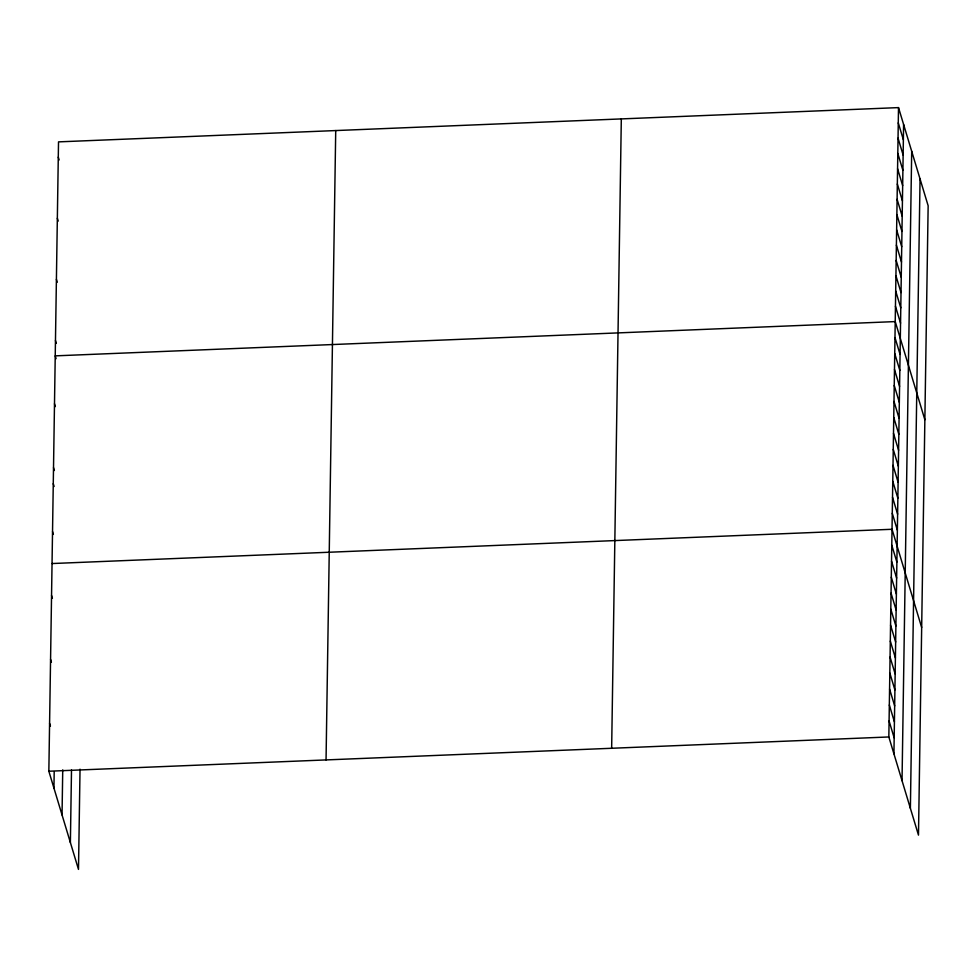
<?xml version="1.0" encoding="UTF-8"?>
<svg xmlns="http://www.w3.org/2000/svg" width="977" height="977" viewBox="0 0 977 977"><rect width="100%" height="100%" fill="white"/><g stroke="black" fill="none" stroke-linecap="round" stroke-linejoin="round"><path stroke-width="1.47" d="M80.029 769.18L78.49 869.396L48.85 771.232L58.522 141.873L898.51 107.604L928.15 205.768L918.478 835.127L888.838 736.963L898.51 107.604M53.943 788.085L54.187 772.111M62.039 814.916L62.736 769.9M70.381 842.565L71.504 769.949M326.049 759.923L335.722 130.564M611.651 748.272L621.311 118.913M893.931 753.817L903.603 124.458M902.027 780.647L911.7 151.288M910.381 808.297L920.053 178.925M52.037 563.546L892.038 529.278L921.665 627.442M48.85 771.232L888.838 736.963M898.278 122.882L903.371 139.735M898.046 138.172L903.127 155.025M897.814 153.45L902.895 170.303M897.57 168.74L902.663 185.593M897.338 184.03L902.43 200.871M897.106 199.308L902.186 216.161M896.874 214.598L901.954 231.451M896.63 229.876L901.722 246.729M896.397 245.166L901.49 262.019M896.165 260.444L901.258 277.297M895.933 275.734L901.014 292.587M895.689 291.012L900.782 307.865M895.457 306.302L900.55 323.155M924.865 419.744L895.225 321.592L55.237 355.86L56.08 358.669M894.981 337.566L900.073 354.419M894.737 353.54L899.817 370.393M894.492 369.514L899.573 386.367M894.248 385.488L899.328 402.341M894.004 401.462L899.084 418.315M893.747 417.448L898.84 434.301M893.503 433.422L898.596 450.275M893.259 449.396L898.351 466.249M893.015 465.37L898.107 482.223M892.77 481.343L897.863 498.197M892.526 497.33L897.619 514.171M892.282 513.304L897.362 530.157M891.793 545.251L896.874 562.105M891.537 561.225L896.63 578.079M891.293 577.212L896.385 594.053M891.048 593.186L896.141 610.039M890.804 609.159L895.897 626.013M890.56 625.133L895.653 641.987M890.316 641.107L895.408 657.961M890.071 657.081L895.152 673.935M889.827 673.068L894.908 689.921M889.583 689.041L894.663 705.895M889.339 705.015L894.419 721.869M889.082 720.989L894.175 737.843M58.29 157.15L59.133 159.959M57.35 218.298L58.193 221.107M56.41 279.434L57.252 282.243M55.469 340.57L56.312 343.379M54.492 403.782L55.347 406.591M53.515 467.69L54.358 470.499M53.271 483.664L54.114 486.473M52.538 531.598L53.381 534.407M51.549 595.494L52.404 598.303M50.572 659.402L51.415 662.211M49.583 723.31L50.438 726.119"/></g></svg>
